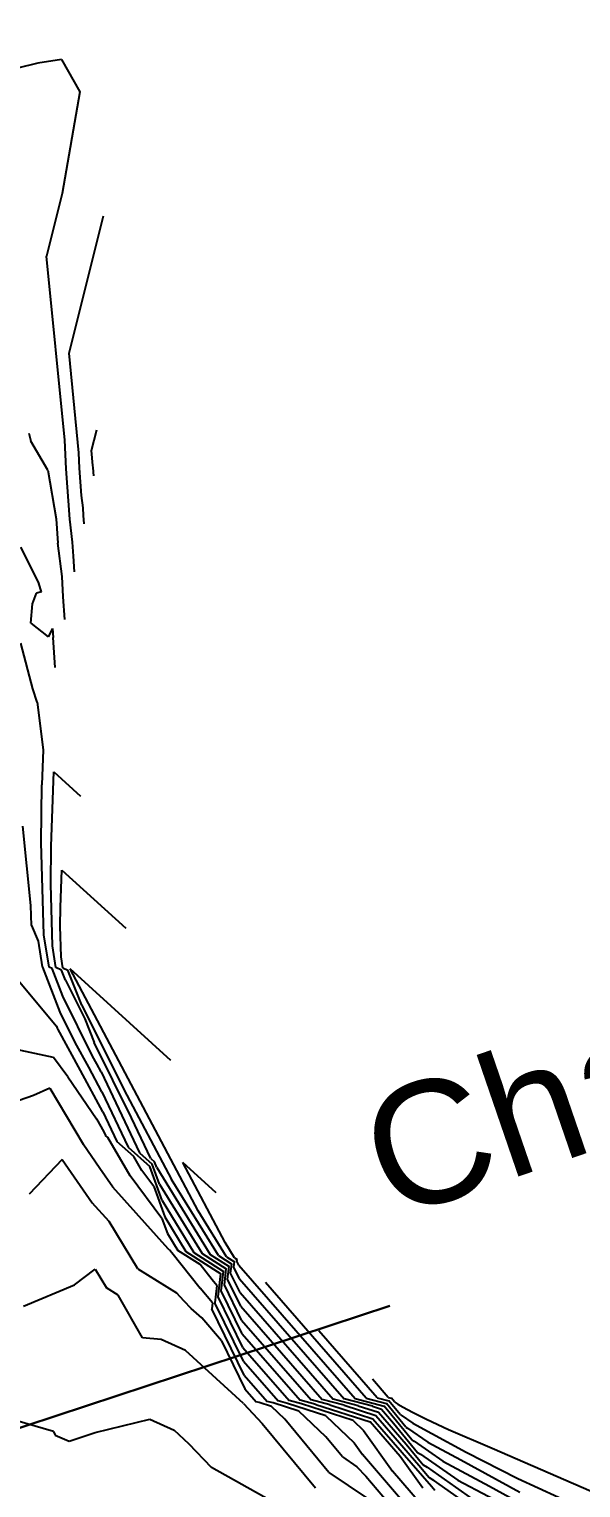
# Model space of a CAD drawing. Header units: metres. Extents: x -1120501 to 1198934, y -4928884 to 66998.
# Drawn here: x -1042.2 to -914.6, y 23.7 to 361.1 of the extents above; entities that cross this region are included whole.
import ezdxf

# ---------------------------------------------------------------- set-up
doc = ezdxf.new("R2010")
doc.units = ezdxf.units.M
doc.layers.add('Cross Sections', color=10, linetype='Continuous')
doc.layers.add('SURF2CONTOURS', color=7, linetype='Continuous', lineweight=0)
doc.styles.add('DEFAULT', font='arial.ttf', dxfattribs={"height": 28.222222})

msp = doc.modelspace()

# ---------------------------------------------------------------- linework, layer by layer
at = {"color": 7, "lineweight": 0}
msp.add_circle((-684.64, 190.5), 66807.04, dxfattribs=at)
at = {"layer": 'Cross Sections', "linetype": 'Continuous', "lineweight": 30}
msp.add_line((-1338.73, -59.36), (-958.8, 65.77), dxfattribs=at)
at = {"layer": 'SURF2CONTOURS', "color": 4, "linetype": 'Continuous', "lineweight": -3}
for p, q in [((-1040.2, 353.18, 266), (-1044.91, 352.04, 266)), ((-1034.73, 354.03, 266), (-1040.2, 353.18, 266)), ((-1034.73, 354.03, 266), (-1030.46, 346.57, 266)), ((-1030.46, 346.57, 266), (-1034.58, 323.07, 266)), ((-1034.58, 323.07, 266), (-1038.21, 308.6, 266)), ((-1034, 265.98, 266), (-1038.21, 308.6, 266)), ((-1027.79, 263.64, 267), (-1026.6, 268.39, 267)), ((-1033.68, 259.37, 266), (-1034, 265.98, 266)), ((-1027.45, 260.19, 267), (-1027.79, 263.64, 267)), ((-1027.43, 259.66, 267), (-1027.45, 260.19, 267)), ((-1032.84, 247.72, 266), (-1033.68, 259.37, 266)), ((-1027.36, 258.72, 267), (-1027.43, 259.66, 267)), ((-1027.3, 258.29, 267), (-1027.36, 258.72, 267)), ((-1027.29, 258.03, 267), (-1027.3, 258.29, 267)), ((-1027.27, 257.73, 267), (-1027.29, 258.03, 267)), ((-1032.16, 242.41, 266), (-1032.84, 247.72, 266)), ((-1044.22, 241.26, 265), (-1040.01, 232.89, 265)), ((-1031.99, 239.2, 266), (-1032.16, 242.41, 266)), ((-1031.75, 235.59, 266), (-1031.99, 239.2, 266)), ((-1039.37, 230.92, 265), (-1040.01, 232.89, 265)), ((-1041.48, 228.13, 265), (-1040.51, 230.62, 265)), ((-1039.37, 230.92, 265), (-1040.51, 230.62, 265)), ((-1041.83, 223.71, 265), (-1041.48, 228.13, 265)), ((-1041.83, 223.71, 265), (-1037.85, 220.52, 265)), ((-1036.79, 222.42, 265), (-1037.85, 220.52, 265)), ((-1036.79, 222.42, 265), (-1036.69, 220.38, 265)), ((-1036.22, 213.45, 265), (-1036.69, 220.38, 265)), ((-1037.11, 172.14, 265), (-1036.51, 189.31, 265)), ((-1036.51, 189.31, 265), (-1030.35, 183.7, 265)), ((-1041.85, 158.42, 264), (-1043.69, 176.71, 264)), ((-1037.21, 163.29, 265), (-1037.11, 172.14, 265)), ((-1036.82, 149.04, 265), (-1037.21, 163.29, 265)), ((-1041.66, 153.73, 264), (-1041.85, 158.42, 264)), ((-1041.66, 153.73, 264), (-1040.15, 150.14, 264)), ((-1040.15, 150.14, 264), (-1039.19, 144.17, 264)), ((-1036.02, 144.05, 265), (-1036.82, 149.04, 265)), ((-1039.04, 144.11, 264), (-1039.19, 144.17, 264)), ((-1035.07, 133.73, 264), (-1039.04, 144.11, 264)), ((-1034.7, 143.47, 265), (-1036.02, 144.05, 265)), ((-1033.8, 141.12, 265), (-1034.7, 143.47, 265)), ((-1009.42, 122.52, 266), (-1032.74, 143.75, 266)), ((-1003.1, 87.74, 266), (-1032.74, 143.75, 266)), ((-1033.8, 141.12, 265), (-1029.36, 132.19, 265)), ((-1031.58, 126.71, 264), (-1035.07, 133.73, 264)), ((-1029.36, 132.19, 265), (-1027.18, 126.71, 265)), ((-1036.62, 123.23, 263), (-1048.42, 125.75, 263)), ((-1028.45, 120.99, 264), (-1031.58, 126.71, 264)), ((-1018.53, 109.3, 265), (-1027.18, 126.71, 265)), ((-1033.26, 118.78, 263), (-1036.62, 123.23, 263)), ((-1033.26, 118.78, 263), (-1026.61, 109.08, 263)), ((-1025.37, 115.31, 264), (-1028.45, 120.99, 264)), ((-1025.37, 115.31, 264), (-1019.3, 102.52, 264)), ((-1026.61, 109.08, 263), (-1024.96, 106.03, 263)), ((-1014.06, 99.88, 265), (-1018.53, 109.3, 265)), ((-1024.96, 106.03, 263), (-1024.55, 105.16, 263)), ((-1024.05, 104.71, 263), (-1024.55, 105.16, 263)), ((-1018.89, 95.87, 263), (-1024.05, 104.71, 263)), ((-1019.3, 102.52, 264), (-1014.29, 98, 264)), ((-1034.57, 99.63, 262), (-1042.21, 91.6, 262)), ((-1034.57, 99.63, 262), (-1027.66, 89.66, 262)), ((-1011.49, 90.15, 264), (-1014.29, 98, 264)), ((-1014.06, 99.88, 265), (-1013.2, 99.1, 265)), ((-1012.72, 97.76, 265), (-1013.2, 99.1, 265)), ((-1011.5, 86.03, 263), (-1018.89, 95.87, 263)), ((-1012.72, 97.76, 265), (-1000.34, 77.65, 265)), ((-1023.71, 85.29, 262), (-1027.66, 89.66, 262)), ((-1011.49, 90.15, 264), (-1004.09, 78.13, 264)), ((-996.59, 77.17, 266), (-1003.1, 87.74, 266)), ((-1017.1, 74.34, 262), (-1023.71, 85.29, 262)), ((-1011.5, 86.03, 263), (-1010.25, 82.54, 263)), ((-1010.25, 82.54, 263), (-1007.83, 78.61, 263)), ((-1002.69, 75.33, 263), (-1007.83, 78.61, 263)), ((-1004.09, 78.13, 264), (-997.25, 73.76, 264)), ((-1000.34, 77.65, 265), (-995.99, 74.87, 265)), ((-1017.1, 74.34, 262), (-1008.17, 68.79, 262)), ((-999.88, 71.8, 263), (-1002.69, 75.33, 263)), ((-996.59, 77.17, 266), (-994.73, 75.98, 266)), ((-996.34, 72, 265), (-995.99, 74.87, 265)), ((-994.88, 74.76, 266), (-994.73, 75.98, 266)), ((-993.56, 72.06, 266), (-994.88, 74.76, 266)), ((-998.77, 70.48, 263), (-999.88, 71.8, 263)), ((-997.79, 69.25, 264), (-997.25, 73.76, 264)), ((-993.25, 65.7, 265), (-996.34, 72, 265)), ((-993.56, 72.06, 266), (-969.35, 44.3, 266)), ((-964.26, 44.47, 267), (-987.54, 71.16, 267)), ((-1006.4, 66.89, 262), (-1008.17, 68.79, 262)), ((-998.77, 70.48, 263), (-999.25, 66.5, 263)), ((-992.94, 59.33, 264), (-997.79, 69.25, 264)), ((-1004.74, 65.19, 262), (-1006.4, 66.89, 262)), ((-1002.3, 63.04, 262), (-1004.74, 65.19, 262)), ((-992.63, 52.97, 263), (-999.25, 66.5, 263)), ((-993.25, 65.7, 265), (-974.45, 44.13, 265)), ((-997.74, 57.69, 262), (-1002.3, 63.04, 262)), ((-997.74, 57.69, 262), (-992.32, 46.61, 262)), ((-992.94, 59.33, 264), (-979.54, 43.96, 264)), ((-992.63, 52.97, 263), (-984.64, 43.8, 263)), ((-959.17, 44.63, 268), (-962.82, 48.82, 268)), ((-992.32, 46.61, 262), (-989.73, 43.63, 262)), ((-975.93, 43.01, 264), (-979.54, 43.96, 264)), ((-969.38, 42.79, 265), (-974.45, 44.13, 265)), ((-962.83, 42.58, 266), (-969.35, 44.3, 266)), ((-964.26, 44.47, 267), (-959.56, 43.23, 267)), ((-959.17, 44.63, 268), (-958.43, 44.44, 268)), ((-957.72, 43.58, 268), (-958.43, 44.44, 268)), ((-1036.59, 36.7, 261), (-1055.33, 42.21, 261)), ((-989.03, 43.45, 262), (-989.73, 43.63, 262)), ((-986.15, 42.52, 262), (-989.03, 43.45, 262)), ((-983.07, 39.59, 262), (-986.15, 42.52, 262)), ((-982.48, 43.23, 263), (-984.64, 43.8, 263)), ((-973.59, 40.36, 263), (-982.48, 43.23, 263)), ((-975.93, 43.01, 264), (-963.35, 38.96, 264)), ((-969.38, 42.79, 265), (-962.05, 40.43, 265)), ((-962.83, 42.58, 266), (-960.76, 41.91, 266)), ((-960.76, 41.91, 266), (-957.95, 38.67, 266)), ((-955.06, 37.74, 267), (-959.56, 43.23, 267)), ((-957.72, 43.58, 268), (-957.66, 43.54, 268)), ((-957.66, 43.54, 268), (-956.93, 43.03, 268)), ((-956.93, 43.03, 268), (-955.74, 42.4, 268)), ((-955.74, 42.4, 268), (-953.59, 41.22, 268)), ((-953.59, 41.22, 268), (-950.34, 39.57, 268)), ((-1026.97, 36.52, 261), (-1014.31, 39.57, 261)), ((-1014.31, 39.57, 261), (-1008.71, 37.04, 261)), ((-972.87, 27.28, 262), (-983.07, 39.59, 262)), ((-973.59, 40.36, 263), (-967.03, 34.14, 263)), ((-956.44, 30.99, 264), (-963.35, 38.96, 264)), ((-962.05, 40.43, 265), (-952.1, 28.97, 265)), ((-957.95, 38.67, 266), (-952.39, 31.9, 266)), ((-955.06, 37.74, 267), (-954.68, 37.51, 267)), ((-954.68, 37.51, 267), (-950.02, 34.25, 267)), ((-950.34, 39.57, 268), (-945.25, 37.22, 268)), ((-945.25, 37.22, 268), (-935.11, 32.85, 268)), ((-1036.59, 36.7, 261), (-1036.21, 35.87, 261)), ((-1036.21, 35.87, 261), (-1032.93, 34.49, 261)), ((-1032.93, 34.49, 261), (-1026.97, 36.52, 261)), ((-1005.21, 33.83, 261), (-1008.71, 37.04, 261)), ((-1000.06, 28.43, 261), (-1005.21, 33.83, 261)), ((-967.03, 34.14, 263), (-965.11, 31.44, 263)), ((-950.02, 34.25, 267), (-942.4, 30.22, 267)), ((-953.99, 18.46, 263), (-965.11, 31.44, 263)), ((-951.2, 23.64, 264), (-956.44, 30.99, 264)), ((-952.39, 31.9, 266), (-951.69, 31.48, 266)), ((-951.69, 31.48, 266), (-943.1, 25.48, 266)), ((-935.11, 32.85, 268), (-877.09, 7.66, 268)), ((-978.99, 16.63, 261), (-1000.06, 28.43, 261)), ((-972.87, 27.28, 262), (-963.99, 21.26, 262)), ((-952.1, 28.97, 265), (-949.72, 26.07, 265)), ((-942.4, 30.22, 267), (-928.71, 22.7, 267)), ((-949.72, 26.07, 265), (-948.7, 25.45, 265)), ((-936.63, 17.02, 265), (-948.7, 25.45, 265)), ((-943.1, 25.48, 266), (-929.06, 18.05, 266))]:
    msp.add_line(p, q, dxfattribs=at)
at = {"layer": 'SURF2CONTOURS', "color": 2, "linetype": 'Continuous', "lineweight": -3}
for p, q in [((-1033, 286.12, 266.5), (-1025.05, 317.88, 266.5)), ((-1030.73, 263.08, 266.5), (-1033, 286.12, 266.5)), ((-1042.27, 267.65, 265.5), (-1041.86, 265.8, 265.5)), ((-1037.93, 259.07, 265.5), (-1041.86, 265.8, 265.5)), ((-1030.55, 259.51, 266.5), (-1030.73, 263.08, 266.5)), ((-1037.93, 259.07, 265.5), (-1035.98, 247.79, 265.5)), ((-1030.1, 253.22, 266.5), (-1030.55, 259.51, 266.5)), ((-1029.73, 250.35, 266.5), (-1030.1, 253.22, 266.5)), ((-1029.64, 248.61, 266.5), (-1029.73, 250.35, 266.5)), ((-1035.98, 247.79, 265.5), (-1035.58, 242.22, 265.5)), ((-1029.51, 246.66, 266.5), (-1029.64, 248.61, 266.5)), ((-1034.58, 234.47, 265.5), (-1035.58, 242.22, 265.5)), ((-1034.34, 229.79, 265.5), (-1034.58, 234.47, 265.5)), ((-1033.98, 224.52, 265.5), (-1034.34, 229.79, 265.5)), ((-1041.4, 208.51, 264.5), (-1044.11, 219.06, 264.5)), ((-1040.4, 205.43, 264.5), (-1041.4, 208.51, 264.5)), ((-1040.4, 205.43, 264.5), (-1038.97, 194.43, 264.5)), ((-1038.97, 194.43, 264.5), (-1039.25, 186.27, 264.5)), ((-1039.4, 172.98, 264.5), (-1039.25, 186.27, 264.5)), ((-1038.81, 151.6, 264.5), (-1039.4, 172.98, 264.5)), ((-1034.98, 158.01, 265.5), (-1034.67, 166.57, 265.5)), ((-1034.67, 166.57, 265.5), (-1019.89, 153.11, 265.5)), ((-1035.02, 153.59, 265.5), (-1034.98, 158.01, 265.5)), ((-1034.83, 146.48, 265.5), (-1035.02, 153.59, 265.5)), ((-1037.6, 144.11, 264.5), (-1038.81, 151.6, 264.5)), ((-1034.43, 143.99, 265.5), (-1034.83, 146.48, 265.5)), ((-1045.58, 142.13, 263.5), (-1035.88, 130.48, 263.5)), ((-1036.87, 143.79, 264.5), (-1037.6, 144.11, 264.5)), ((-1034.43, 137.43, 264.5), (-1036.87, 143.79, 264.5)), ((-1034.43, 143.99, 265.5), (-1033.25, 143.47, 265.5)), ((-1030.02, 135.34, 265.5), (-1033.25, 143.47, 265.5)), ((-1027.56, 123.58, 264.5), (-1034.43, 137.43, 264.5)), ((-1030.02, 135.34, 265.5), (-1020.33, 115.85, 265.5)), ((-1035.88, 130.48, 263.5), (-1035.71, 130.04, 263.5)), ((-1035.61, 129.84, 263.5), (-1035.71, 130.04, 263.5)), ((-1030.34, 120.21, 263.5), (-1035.61, 129.84, 263.5)), ((-1026.56, 121.76, 264.5), (-1027.56, 123.58, 264.5)), ((-1025.58, 119.95, 264.5), (-1026.56, 121.76, 264.5)), ((-1025.16, 110.67, 263.5), (-1030.34, 120.21, 263.5)), ((-1025.58, 119.95, 264.5), (-1016.68, 101.2, 264.5)), ((-1037.46, 116.14, 262.5), (-1041.21, 114.45, 262.5)), ((-1037.46, 116.14, 262.5), (-1029.72, 103.21, 262.5)), ((-1020.33, 115.85, 265.5), (-1009.32, 95.05, 265.5)), ((-1041.21, 114.45, 262.5), (-1052.87, 110.38, 262.5)), ((-1025.16, 110.67, 263.5), (-1021.92, 103.84, 263.5)), ((-1025.88, 97.53, 262.5), (-1029.72, 103.21, 262.5)), ((-1018.04, 100.34, 263.5), (-1021.92, 103.84, 263.5)), ((-1016.13, 97.07, 263.5), (-1018.04, 100.34, 263.5)), ((-1016.68, 101.2, 264.5), (-1013.74, 98.55, 264.5)), ((-1012.1, 93.95, 264.5), (-1013.74, 98.55, 264.5)), ((-998.96, 91.92, 266.5), (-1006.67, 98.95, 266.5)), ((-996.87, 80.42, 266.5), (-1006.67, 98.95, 266.5)), ((-1022.88, 93.21, 262.5), (-1025.88, 97.53, 262.5)), ((-1013.4, 93.42, 263.5), (-1016.13, 97.07, 263.5)), ((-998.46, 77.41, 265.5), (-1009.32, 95.05, 265.5)), ((-1010.04, 79.02, 262.5), (-1022.88, 93.21, 262.5)), ((-1013.4, 93.42, 263.5), (-1010.87, 86.35, 263.5)), ((-1012.1, 93.95, 264.5), (-1002.21, 77.89, 264.5)), ((-1010.87, 86.35, 263.5), (-1005.96, 78.37, 263.5)), ((-1009.86, 78.72, 262.5), (-1010.04, 79.02, 262.5)), ((-1009.86, 78.72, 262.5), (-1009.61, 78.57, 262.5)), ((-1009.61, 78.57, 262.5), (-1009.21, 78.14, 262.5)), ((-1009.21, 78.14, 262.5), (-1002.65, 69.92, 262.5)), ((-1005.96, 78.37, 263.5), (-997.88, 73.21, 263.5)), ((-1002.21, 77.89, 264.5), (-996.62, 74.32, 264.5)), ((-994.72, 76.93, 266.5), (-996.87, 80.42, 266.5)), ((-1031.69, 70.67, 261.5), (-1026.93, 74.26, 261.5)), ((-1026.93, 74.26, 261.5), (-1024.34, 69.97, 261.5)), ((-998.46, 77.41, 265.5), (-995.36, 75.43, 265.5)), ((-997.06, 70.63, 264.5), (-996.62, 74.32, 264.5)), ((-995.61, 73.38, 265.5), (-995.36, 75.43, 265.5)), ((-994.72, 76.93, 266.5), (-994.1, 76.54, 266.5)), ((-994.15, 76.13, 266.5), (-994.1, 76.54, 266.5)), ((-993.72, 75.24, 266.5), (-994.15, 76.13, 266.5)), ((-993.72, 75.24, 266.5), (-966.81, 44.38, 266.5)), ((-998.52, 67.87, 263.5), (-997.88, 73.21, 263.5)), ((-993.41, 68.88, 265.5), (-995.61, 73.38, 265.5)), ((-1043.5, 65.71, 261.5), (-1031.69, 70.67, 261.5)), ((-1021.63, 68.28, 261.5), (-1024.34, 69.97, 261.5)), ((-1016.01, 58.37, 261.5), (-1021.63, 68.28, 261.5)), ((-999.81, 66.53, 262.5), (-1002.65, 69.92, 262.5)), ((-992.79, 56.15, 263.5), (-998.52, 67.87, 263.5)), ((-993.1, 62.51, 264.5), (-997.06, 70.63, 264.5)), ((-993.41, 68.88, 265.5), (-971.9, 44.21, 265.5)), ((-999.81, 66.53, 262.5), (-999.98, 65.12, 262.5)), ((-992.48, 49.79, 262.5), (-999.98, 65.12, 262.5)), ((-993.1, 62.51, 264.5), (-976.99, 44.05, 264.5)), ((-1011.71, 58, 261.5), (-1016.01, 58.37, 261.5)), ((-1006.06, 55.45, 261.5), (-1011.71, 58, 261.5)), ((-961.71, 44.55, 267.5), (-975.18, 59.99, 267.5)), ((-992.67, 43.18, 261.5), (-1006.06, 55.45, 261.5)), ((-992.79, 56.15, 263.5), (-982.09, 43.88, 263.5)), ((-992.48, 49.79, 262.5), (-987.18, 43.71, 262.5)), ((-979.2, 43.12, 263.5), (-982.09, 43.88, 263.5)), ((-972.65, 42.9, 264.5), (-976.99, 44.05, 264.5)), ((-966.1, 42.69, 265.5), (-971.9, 44.21, 265.5)), ((-966.81, 44.38, 266.5), (-960.13, 42.62, 266.5)), ((-961.71, 44.55, 267.5), (-959, 43.83, 267.5)), ((-992.67, 43.18, 261.5), (-988.32, 38.6, 261.5)), ((-985.75, 43.34, 262.5), (-987.18, 43.71, 262.5)), ((-979.87, 41.44, 262.5), (-985.75, 43.34, 262.5)), ((-973.58, 35.47, 262.5), (-979.87, 41.44, 262.5)), ((-967.31, 39.29, 263.5), (-979.2, 43.12, 263.5)), ((-972.65, 42.9, 264.5), (-962.7, 39.7, 264.5)), ((-966.1, 42.69, 265.5), (-961.41, 41.17, 265.5)), ((-961.41, 41.17, 265.5), (-955.02, 33.82, 265.5)), ((-953.72, 34.82, 266.5), (-960.13, 42.62, 266.5)), ((-956.39, 40.66, 267.5), (-959, 43.83, 267.5)), ((-956.39, 40.66, 267.5), (-956.17, 40.53, 267.5)), ((-956.17, 40.53, 267.5), (-953.47, 38.64, 267.5)), ((-988.32, 38.6, 261.5), (-975.98, 23.71, 261.5)), ((-967.31, 39.29, 263.5), (-964.88, 36.98, 263.5)), ((-962.7, 39.7, 264.5), (-949.18, 24.12, 264.5)), ((-953.47, 38.64, 267.5), (-949.07, 36.31, 267.5)), ((-969.75, 30.86, 262.5), (-973.58, 35.47, 262.5)), ((-964.88, 36.98, 263.5), (-958.15, 27.54, 263.5)), ((-955.02, 33.82, 265.5), (-951.06, 28.99, 265.5)), ((-953.72, 34.82, 266.5), (-953.18, 34.5, 266.5)), ((-953.18, 34.5, 266.5), (-946.56, 29.87, 266.5)), ((-949.07, 36.31, 267.5), (-941.15, 31.96, 267.5)), ((-969.75, 30.86, 262.5), (-966.43, 28.6, 262.5)), ((-941.15, 31.96, 267.5), (-929.17, 25.9, 267.5)), ((-966.43, 28.6, 262.5), (-964.38, 26.37, 262.5)), ((-951.48, 19.75, 263.5), (-958.15, 27.54, 263.5)), ((-951.06, 28.99, 265.5), (-950.19, 28.47, 265.5)), ((-950.19, 28.47, 265.5), (-939.64, 21.09, 265.5)), ((-946.56, 29.87, 266.5), (-935.73, 24.13, 266.5)), ((-964.38, 26.37, 262.5), (-956.5, 17.16, 262.5)), ((-949.18, 24.12, 264.5), (-948.39, 23.15, 264.5)), ((-935.73, 24.13, 266.5), (-916.26, 13.44, 266.5)), ((-929.17, 25.9, 267.5), (-910.39, 17.21, 267.5))]:
    msp.add_line(p, q, dxfattribs=at)

# ---------------------------------------------------------------- texts
at = {"layer": 'Cross Sections', "linetype": 'Continuous', "lineweight": 0, "insert": (-967.73, 112.26, 284), "char_height": 28.2222, "attachment_point": 1, "rotation": 18.9584, "style": 'DEFAULT'}
msp.add_mtext_dynamic_manual_height_columns('Chainage 1500', width=291.8978, gutter_width=141.11, heights=[20.2], dxfattribs=at)

doc.saveas('drawing.dxf')
